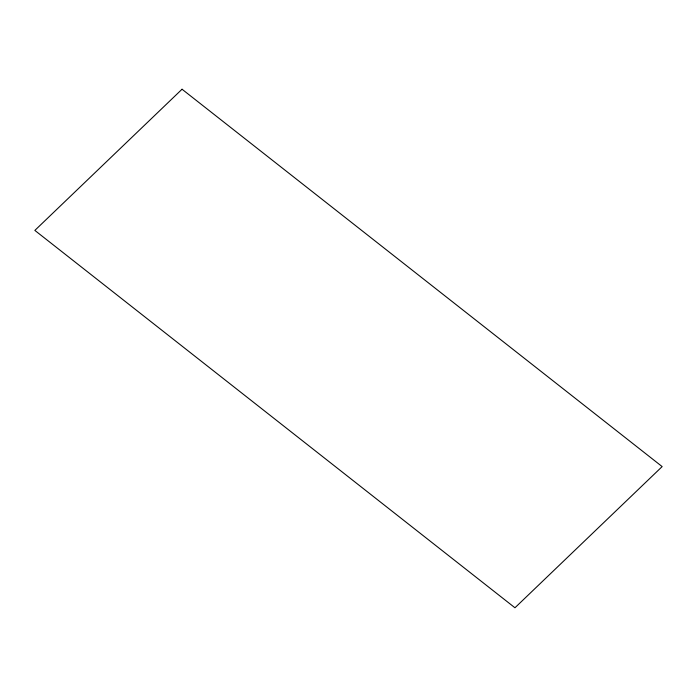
<?xml version="1.0" encoding="UTF-8"?>
<svg xmlns="http://www.w3.org/2000/svg" width="697" height="697" viewBox="0 0 697 697"><rect width="100%" height="100%" fill="white"/><g stroke="black" fill="none" stroke-linecap="round" stroke-linejoin="round"><path stroke-width="1.05" d="M182.039 89.233L34.85 230.411L514.961 607.767L662.15 466.589L182.039 89.233"/></g></svg>
